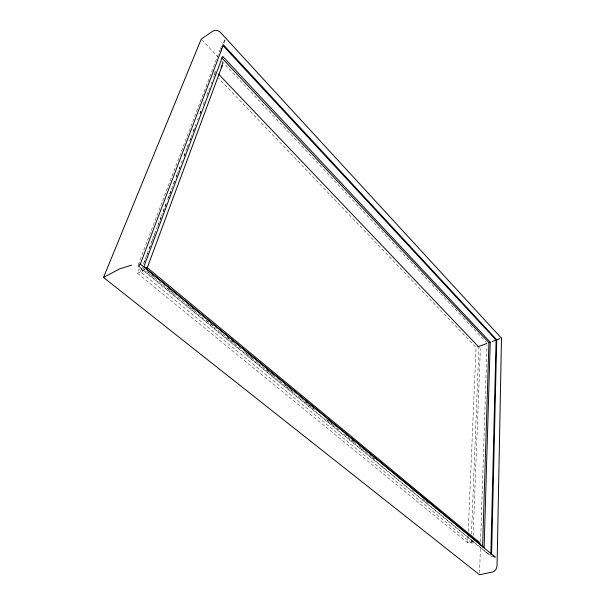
<?xml version="1.0" encoding="UTF-8"?>
<svg xmlns="http://www.w3.org/2000/svg" width="605" height="605" viewBox="0 0 605 605"><rect width="100%" height="100%" fill="white"/><g stroke="black" fill="none" stroke-linecap="round" stroke-linejoin="round"><path stroke-width="0.45" stroke-dasharray="3.02 2.27" d="M479.583 572.867L480.446 546.504M480.597 541.8L487.017 345.024M472.951 540.363L472.808 544.145L140.436 271.849L142.099 267.433M473.133 535.644L480.355 348.699M471.121 542.761L471.272 539.002M471.461 534.306L478.903 348.155M473.76 541.399L467.748 542.798L468.028 536.189M468.225 531.47L476.067 347.399L218.632 78.302M141.782 272.953L143.438 268.537M143.423 263.901L161.028 217.059M161.361 216.174L166.345 202.917M167.676 199.385L169.339 194.969M169.672 194.084L174.648 180.827M175.979 177.288L176.978 174.641M177.31 173.756L179.965 166.685M181.296 163.153L182.294 160.499M183.95 156.082L188.268 144.595M189.599 141.056L190.598 138.409M190.93 137.524L192.919 132.223M193.252 131.338L195.914 124.267M197.57 119.85L198.236 118.081M199.9 113.657L201.888 108.355M203.22 104.824L204.218 102.169M206.872 95.098L209.534 88.035M211.19 83.611L211.856 81.849M213.52 77.425L214.185 75.655M214.518 74.778L215.509 72.124M144.194 262.252L145.192 259.598M146.523 256.066L148.18 251.65M149.511 248.118L150.501 245.464M151.832 241.932L153.488 237.515M153.821 236.631L155.818 231.329M157.807 226.028L158.805 223.374M160.128 219.842L161.127 217.187M163.116 211.886L166.435 203.053M168.432 197.752L169.43 195.097M169.755 194.22L171.752 188.919M173.741 183.618L174.739 180.963M176.395 176.547L177.061 174.777M179.057 169.476L180.048 166.829M184.033 156.226L185.364 152.687M187.353 147.386L188.352 144.739M190.008 140.322L190.673 138.553M193.328 131.482L194.326 128.835M199.968 113.816L201.299 110.276M490.867 554.679L489.211 554.52L487.479 553.477L138.779 266.729L139.301 264.627M467.748 542.798L137.585 273.354L140.254 266.291M493.105 556.161L491.54 556.509L137.917 265.587L205.617 87.755M205.957 86.878L220.031 49.905M220.364 49.02L222.375 43.742M138.628 266.389L139.831 265.376M214.193 72.32L215.766 71.292M137.917 265.587L139.611 264.688M137.585 273.354L145.873 268.983M139.43 266.934L138.779 266.729M147.847 271.978L155.13 277.982M167.509 288.184L175.518 294.786M187.898 304.988L194.455 310.395M206.834 320.597L214.843 327.199M227.223 337.401L235.239 344.003M246.159 353.01L254.176 359.612M266.555 369.814L274.564 376.416M285.492 385.423L292.775 391.42M305.154 401.622L313.889 408.829M327.002 419.628L334.285 425.633M344.479 434.035L347.391 436.439M348.117 437.037L351.036 439.434M351.762 440.039L353.222 441.242M365.601 451.443L368.513 453.841M369.239 454.446L372.151 456.843M372.884 457.44L374.336 458.643M423.137 498.86L425.315 500.66M426.049 501.258L428.96 503.662M142.205 267.554L169.173 289.772M169.899 290.37L197.593 313.193M198.327 313.791L201.238 316.196M201.972 316.793L218.73 330.61M219.464 331.207L222.375 333.612M223.101 334.21L226.02 336.614M226.746 337.212L229.666 339.617M230.392 340.214L243.512 351.029M244.238 351.626L247.158 354.031M247.884 354.628L250.803 357.033M251.529 357.631L258.085 363.038M258.819 363.635L261.731 366.04M262.464 366.638L265.376 369.042M266.109 369.64L268.295 371.447M269.021 372.045L271.94 374.45M272.666 375.047L279.223 380.454M279.956 381.052L282.868 383.457M283.601 384.054L286.513 386.459M287.239 387.056L290.158 389.461M290.884 390.059L293.07 391.866M293.803 392.464L295.263 393.666M298.174 396.063L300.36 397.871M301.093 398.468L304.005 400.873M304.731 401.47L307.65 403.875M308.376 404.473L311.295 406.878M312.021 407.475L316.392 411.082M326.602 419.484L328.787 421.292M329.513 421.889L332.432 424.294M333.158 424.892L336.077 427.296M336.803 427.894L339.715 430.299M351.376 439.903L353.57 441.711M354.296 442.308L355.755 443.51M358.667 445.908L360.852 447.715M361.586 448.313L364.497 450.717M372.514 457.32L376.892 460.927M411.876 489.748L414.788 492.152M487.479 553.477L486.412 552.365M214.057 73.523L217.982 77.621M201.851 39.824L218.027 57.021M221.906 61.15L439.865 292.933M440.516 293.622L462.5 317.005M463.15 317.693L484.492 340.388M485.142 341.076L486.435 342.453"/><path stroke-width="0.91" d="M221.241 50.911L221.453 48.445M222.564 62.587L221.891 66.437M501.492 337.998L497.083 564.42C497.136 567.49 495.843 571.286 492.485 572.027L479.523 574.75L103.508 277.453L201.208 39.136L212.816 31.142C215.667 29.116 219.381 30.946 221.332 33.373L501.318 338.036M490.889 553.734L496.1 340.033L223.079 45.67L222.262 46.509M491.585 554.619L496.705 339.798L223.018 44.43M482.601 547.064L488.923 342.687L221.861 57.951M490.231 342.218L484.121 547.646L143.877 266.669L222.632 56.325L490.231 342.218L488.923 342.687M224.765 40.24L223.797 42.781M222.201 65.597L147.166 268.038L146.486 267.297M140.171 264.498L223.079 45.67M140.141 264.325L139.929 263.871M221.022 67.752L221.498 67.155M103.508 277.453L119.828 268.801L131.595 265.164M486.859 343.474L477.716 346.809M499.896 338.634L496.705 339.798M492.296 341.432L496.1 340.033M493.453 556.131L495.321 557.228M476.808 540.999L480.302 543.388M140.141 263.946L494.966 556.857M147.174 267.576L478.956 542.065M218.45 73.976L479.054 347.33"/></g></svg>
